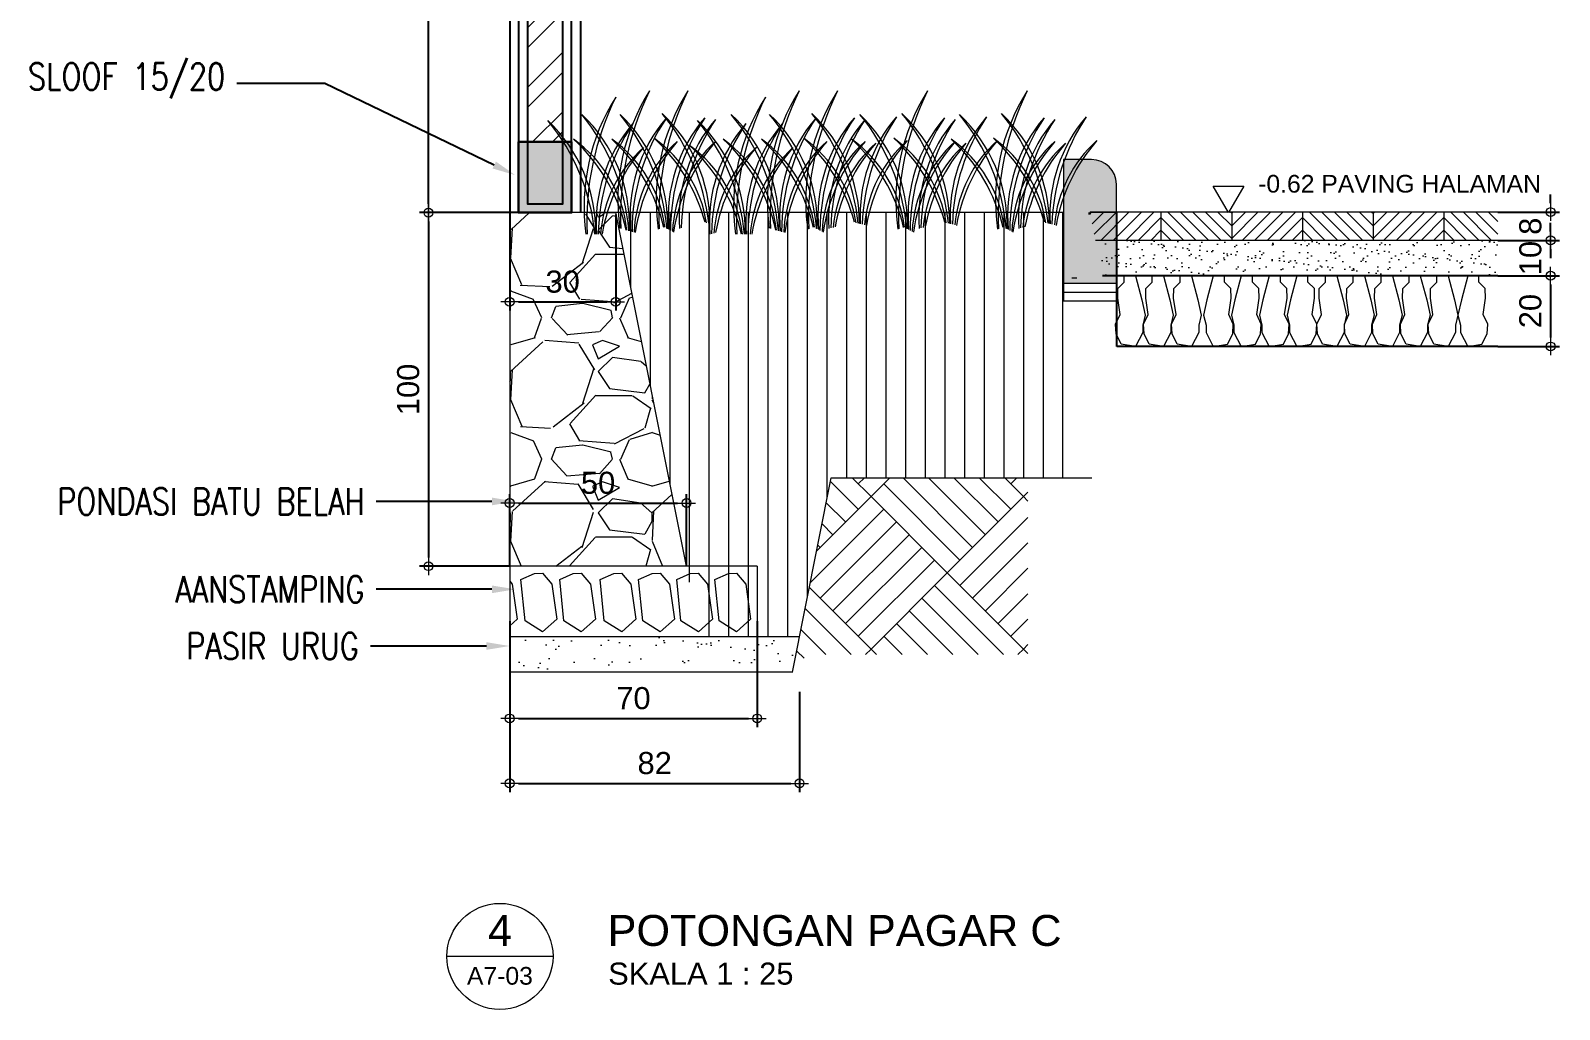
# Model space of a CAD drawing. Header units: millimetres. Extents: x -11 to 1625, y -267 to 195.
# Drawn here: x 850.16 to 867.45, y 33.08 to 44.15 of the extents above; entities that cross this region are included whole.
import ezdxf
from ezdxf import colors
from ezdxf.entities.mleader import LeaderData, LeaderLine
from ezdxf.enums import TextEntityAlignment as Align
from ezdxf.math import Vec2, Vec3

# ---------------------------------------------------------------- set-up
doc = ezdxf.new("R2010")
doc.units = ezdxf.units.MM
doc.linetypes.add('HIDDEN', pattern=[0.375, 0.25, -0.125])
for name, color, linetype, lineweight in [('ars', 11, 'Continuous', 5), ('ARSIR BETON', 47, 'Continuous', 5), ('ARSIR WARNA', 43, 'Continuous', 0), ('balok', 111, 'Continuous', 35), ('CONCRETE', 8, 'Continuous', 5), ('dinding', 5, 'Continuous', 15), ('KOLOM', 1, 'Continuous', 30), ('lan', 7, 'Continuous', 15), ('not', 7, 'Continuous', 20), ('POHON', 84, 'Continuous', 0), ('sol-kol', 8, 'Continuous', 0), ('tem', 5, 'Continuous', 20), ('TEXT KETERANGAN', 7, 'Continuous', 9), ('u', 6, 'Continuous', 20)]:
    doc.layers.add(name, color=color, linetype=linetype, lineweight=lineweight)
doc.styles.add('ATTR', font='romans.shx', dxfattribs={"width": 0.8, "height": 1.735066})
doc.styles.add('S', font='SIMPLEX', dxfattribs={"width": 1.1})
doc.styles.get("Standard").update_dxf_attribs({"font": 'ARIALUNI.TTF'})
doc.linetypes.add('BATTING', pattern='A,0.0001,-0.1,[134,ltypeshp.shx,S=0.1,R=0,X=-0.1,Y=0],-0.2,[134,ltypeshp.shx,S=0.1,R=180,X=0.1,Y=0],-0.1', length=0.4001)
doc.dimstyles.new('SK-25', dxfattribs={"dimtxt": 0.25, "dimasz": 0.1, "dimexe": 0.1, "dimexo": 0, "dimgap": 0.1, "dimtad": 1, "dimdec": 0, "dimlfac": 25, "dimzin": 12, "dimdsep": 46, "dimtxsty": 'Standard', "dimblk": 'BULAT', "dimcen": 0.1, "dimclrd": 256, "dimadec": 0, "dimazin": 3, "dimtfac": 1, "dimtdec": 0, "dimtofl": 0, "dimtmove": 0, "dimatfit": 3, "dimldrblk": 'BULAT', "dimfxl": 0, "dimtolj": 1, "dimtzin": 0, "dimarcsym": 0})

# ---------------------------------------------------------------- blocks, each defined once
blk = doc.blocks.new('BULAT')
for p, q in [((-1, 0), (1, 0)), ((0, -1), (0, 1))]:
    blk.add_line(p, q)
blk.add_circle((0, 0), 0.5)
blk = doc.blocks.new('*D3371')
at = {"layer": 'Defpoints', "color": 0}
for p in [(854.661, 50.095), (855.687, 50.095), (855.687, 42.095)]:
    blk.add_point(p, dxfattribs=at)
at = {"layer": 'u', "color": 0, "lineweight": -2}
for p, q in [((855.687, 50.095), (854.561, 50.095)), ((855.687, 42.095), (854.561, 42.095))]:
    blk.add_line(p, q, dxfattribs=at)
at = {"layer": 'u', "lineweight": -2}
blk.add_line((854.661, 42.195), (854.661, 49.995), dxfattribs=at)
at = {"layer": 'u', "lineweight": -2, "xscale": 0.1, "yscale": 0.1, "zscale": 0.1}
for p, rotation in [((854.661, 50.095), 90), ((854.661, 42.095), 270)]:
    blk.add_blockref('BULAT', p, dxfattribs=dict(at, rotation=rotation))
at = {"layer": 'u', "color": 0, "insert": (854.433, 46.095), "char_height": 0.25, "attachment_point": 5, "rotation": 90}
blk.add_mtext('\\A1;200', dxfattribs=at)
blk = doc.blocks.new('*D3375')
at = {"layer": 'Defpoints', "color": 0}
for p in [(855.58, 37.473), (858.859, 36.673), (858.859, 35.639)]:
    blk.add_point(p, dxfattribs=at)
at = {"layer": 'u', "color": 0, "lineweight": -2}
for p, q in [((855.58, 37.473), (855.58, 35.539)), ((858.859, 36.673), (858.859, 35.539))]:
    blk.add_line(p, q, dxfattribs=at)
at = {"layer": 'u', "lineweight": -2}
blk.add_line((855.68, 35.639), (858.759, 35.639), dxfattribs=at)
at = {"layer": 'u', "lineweight": -2, "xscale": 0.1, "yscale": 0.1, "zscale": 0.1, "rotation": 180}
blk.add_blockref('BULAT', (855.58, 35.639), dxfattribs=at)
at = {"layer": 'u', "lineweight": -2, "xscale": 0.1, "yscale": 0.1, "zscale": 0.1}
blk.add_blockref('BULAT', (858.859, 35.639), dxfattribs=at)
at = {"layer": 'u', "color": 0, "insert": (857.22, 35.867), "char_height": 0.25, "attachment_point": 5}
blk.add_mtext('\\A1;82', dxfattribs=at)
blk = doc.blocks.new('*D3376')
at = {"layer": 'Defpoints', "color": 0}
for p in [(855.58, 42.095), (856.779, 42.074), (856.779, 41.086)]:
    blk.add_point(p, dxfattribs=at)
at = {"layer": 'u', "color": 0, "lineweight": -2}
for p, q in [((855.58, 42.095), (855.58, 40.986)), ((856.779, 42.074), (856.779, 40.986))]:
    blk.add_line(p, q, dxfattribs=at)
at = {"layer": 'u', "lineweight": -2}
blk.add_line((855.68, 41.086), (856.679, 41.086), dxfattribs=at)
at = {"layer": 'u', "lineweight": -2, "xscale": 0.1, "yscale": 0.1, "zscale": 0.1, "rotation": 180}
blk.add_blockref('BULAT', (855.58, 41.086), dxfattribs=at)
at = {"layer": 'u', "lineweight": -2, "xscale": 0.1, "yscale": 0.1, "zscale": 0.1}
blk.add_blockref('BULAT', (856.779, 41.086), dxfattribs=at)
at = {"layer": 'u', "color": 0, "insert": (856.179, 41.313), "char_height": 0.25, "attachment_point": 5}
blk.add_mtext('\\A1;30', dxfattribs=at)
blk = doc.blocks.new('*D3377')
at = {"layer": 'Defpoints', "color": 0}
for p in [(857.58, 38.81), (855.58, 38.095), (857.58, 38.095)]:
    blk.add_point(p, dxfattribs=at)
at = {"layer": 'u', "color": 0, "lineweight": -2}
for p, q in [((855.58, 38.095), (855.58, 38.91)), ((857.58, 38.095), (857.58, 38.91))]:
    blk.add_line(p, q, dxfattribs=at)
at = {"layer": 'u', "lineweight": -2}
blk.add_line((855.68, 38.81), (857.48, 38.81), dxfattribs=at)
at = {"layer": 'u', "lineweight": -2, "xscale": 0.1, "yscale": 0.1, "zscale": 0.1, "rotation": 180}
blk.add_blockref('BULAT', (855.58, 38.81), dxfattribs=at)
at = {"layer": 'u', "lineweight": -2, "xscale": 0.1, "yscale": 0.1, "zscale": 0.1}
blk.add_blockref('BULAT', (857.58, 38.81), dxfattribs=at)
at = {"layer": 'u', "color": 0, "insert": (856.58, 39.037), "char_height": 0.25, "attachment_point": 5}
blk.add_mtext('\\A1;50', dxfattribs=at)
blk = doc.blocks.new('*D3374')
at = {"layer": 'Defpoints', "color": 0}
for p in [(855.58, 37.473), (858.38, 37.473), (858.38, 36.373)]:
    blk.add_point(p, dxfattribs=at)
at = {"layer": 'u', "color": 0, "lineweight": -2}
for p, q in [((855.58, 37.473), (855.58, 36.273)), ((858.38, 37.473), (858.38, 36.273))]:
    blk.add_line(p, q, dxfattribs=at)
at = {"layer": 'u', "lineweight": -2}
blk.add_line((855.68, 36.373), (858.28, 36.373), dxfattribs=at)
at = {"layer": 'u', "lineweight": -2, "xscale": 0.1, "yscale": 0.1, "zscale": 0.1, "rotation": 180}
blk.add_blockref('BULAT', (855.58, 36.373), dxfattribs=at)
at = {"layer": 'u', "lineweight": -2, "xscale": 0.1, "yscale": 0.1, "zscale": 0.1}
blk.add_blockref('BULAT', (858.38, 36.373), dxfattribs=at)
at = {"layer": 'u', "color": 0, "insert": (856.98, 36.601), "char_height": 0.25, "attachment_point": 5}
blk.add_mtext('\\A1;70', dxfattribs=at)
blk = doc.blocks.new('PEIL')
blk.add_lwpolyline([(-0.188, 0.325), (0.188, 0.325), (0, 0)], close=True)
at = {"style": 'S', "width": 1.1, "flags": 4}
blk.add_attdef('CAT', (0.265, 0.036), '', height=0.2, dxfattribs=at)
blk = doc.blocks.new('*D3368')
at = {"layer": 'Defpoints', "color": 0}
for p in [(866.757, 41.381), (866.757, 40.581), (867.354, 40.581)]:
    blk.add_point(p, dxfattribs=at)
at = {"layer": 'u', "color": 0, "lineweight": -2}
for p, q in [((866.757, 41.381), (867.454, 41.381)), ((866.757, 40.581), (867.454, 40.581))]:
    blk.add_line(p, q, dxfattribs=at)
at = {"layer": 'u', "lineweight": -2}
blk.add_line((867.354, 41.281), (867.354, 40.681), dxfattribs=at)
at = {"layer": 'u', "lineweight": -2, "xscale": 0.1, "yscale": 0.1, "zscale": 0.1}
for p, rotation in [((867.354, 41.381), 90), ((867.354, 40.581), 270)]:
    blk.add_blockref('BULAT', p, dxfattribs=dict(at, rotation=rotation))
at = {"layer": 'u', "color": 0, "insert": (867.126, 40.981), "char_height": 0.25, "attachment_point": 5, "rotation": 90}
blk.add_mtext('\\A1;20', dxfattribs=at)
blk = doc.blocks.new('*D3369')
at = {"layer": 'Defpoints', "color": 0}
for p in [(866.757, 41.781), (867.354, 41.781), (866.757, 41.381)]:
    blk.add_point(p, dxfattribs=at)
at = {"layer": 'u', "lineweight": -2}
for p, q in [((867.354, 41.881), (867.354, 41.981)), ((867.354, 41.281), (867.354, 41.181))]:
    blk.add_line(p, q, dxfattribs=at)
at = {"layer": 'u', "color": 0, "lineweight": -2}
for p, q in [((866.757, 41.781), (867.454, 41.781)), ((866.757, 41.381), (867.454, 41.381))]:
    blk.add_line(p, q, dxfattribs=at)
at = {"layer": 'u', "lineweight": -2, "xscale": 0.1, "yscale": 0.1, "zscale": 0.1}
for p, rotation in [((867.354, 41.781), 270), ((867.354, 41.381), 90)]:
    blk.add_blockref('BULAT', p, dxfattribs=dict(at, rotation=rotation))
at = {"layer": 'u', "color": 0, "insert": (867.126, 41.581), "char_height": 0.25, "attachment_point": 5, "rotation": 90}
blk.add_mtext('\\A1;10', dxfattribs=at)
blk = doc.blocks.new('*D3370')
at = {"layer": 'Defpoints', "color": 0}
for p in [(866.757, 42.101), (866.757, 41.781), (867.354, 41.781)]:
    blk.add_point(p, dxfattribs=at)
at = {"layer": 'u', "lineweight": -2}
for p, q in [((867.354, 42.201), (867.354, 42.301)), ((867.354, 41.681), (867.354, 41.581))]:
    blk.add_line(p, q, dxfattribs=at)
at = {"layer": 'u', "color": 0, "lineweight": -2}
for p, q in [((866.757, 42.101), (867.454, 42.101)), ((866.757, 41.781), (867.454, 41.781))]:
    blk.add_line(p, q, dxfattribs=at)
at = {"layer": 'u', "lineweight": -2, "xscale": 0.1, "yscale": 0.1, "zscale": 0.1}
for p, rotation in [((867.354, 42.101), 270), ((867.354, 41.781), 90)]:
    blk.add_blockref('BULAT', p, dxfattribs=dict(at, rotation=rotation))
at = {"layer": 'u', "color": 0, "insert": (867.126, 41.941), "char_height": 0.25, "attachment_point": 5, "rotation": 90}
blk.add_mtext('\\A1;8', dxfattribs=at)
blk = doc.blocks.new('Ndtpd')
blk.add_line((0.747, 0), (-0.747, 0))
blk.add_circle((0, 0), 0.747)
at = {"flags": 4}
for tag, height, p in [('NO', 0.5, (0, 0.148)), ('NOLBR', 0.3, (0, -0.398))]:
    blk.add_attdef(tag, text='', height=height, dxfattribs=at).set_placement(p, align=Align.CENTER)
for tag, p, height in [('NDTPD', (1.516, 0.148), 0.5), ('SKALA', (1.523, -0.398), 0.3)]:
    blk.add_attdef(tag, p, '', height=height, dxfattribs=at)
blk = doc.blocks.new('*D3367')
at = {"layer": 'Defpoints', "color": 0}
for p in [(855.687, 42.095), (854.661, 38.095), (855.58, 38.095)]:
    blk.add_point(p, dxfattribs=at)
at = {"layer": 'u', "color": 0, "lineweight": -2}
for p, q in [((855.687, 42.095), (854.561, 42.095)), ((855.58, 38.095), (854.561, 38.095))]:
    blk.add_line(p, q, dxfattribs=at)
at = {"layer": 'u', "lineweight": -2}
blk.add_line((854.661, 41.995), (854.661, 38.195), dxfattribs=at)
at = {"layer": 'u', "lineweight": -2, "xscale": 0.1, "yscale": 0.1, "zscale": 0.1}
for p, rotation in [((854.661, 42.095), 90), ((854.661, 38.095), 270)]:
    blk.add_blockref('BULAT', p, dxfattribs=dict(at, rotation=rotation))
at = {"layer": 'u', "color": 0, "insert": (854.433, 40.095), "char_height": 0.25, "attachment_point": 5, "rotation": 90}
blk.add_mtext('\\A1;100', dxfattribs=at)

msp = doc.modelspace()

# ---------------------------------------------------------------- hatches: boundary and pattern name
at = {"layer": 'ars'}
h = msp.add_hatch(dxfattribs=at)
h.set_pattern_fill('_USER', color=256, scale=0.1, angle=45, style=0, pattern_type=0)
h.set_pattern_definition([(45, (794.48311, 0.8689), (-0.07071068, 0.07071068), [])])
h.paths.add_polyline_path([(862.2066273, 41.7807252), (862.1467747, 42.0799883), (862.1467747, 42.1007252), (862.9467747, 42.1007252), (862.9467747, 41.7807252)])
h = msp.add_hatch(dxfattribs=at)
h.set_pattern_fill('_USER', color=256, scale=0.1, angle=45, style=0, pattern_type=0)
h.set_pattern_definition([(135, (931.41044, 0.8689), (0.07071068, 0.07071068), [])])
h.paths.add_polyline_path([(862.9467747, 42.1007252), (863.7467747, 42.1007252), (863.7467747, 41.7807252), (862.9467747, 41.7807252)])
h = msp.add_hatch(dxfattribs=at)
h.set_pattern_fill('_USER', color=256, scale=0.1, angle=45, style=0, pattern_type=0)
h.set_pattern_definition([(45, (796.08311, 0.8689), (-0.07071068, 0.07071068), [])])
h.paths.add_polyline_path([(864.5467748, 42.1007252), (863.7467747, 42.1007252), (863.7467747, 41.7807252), (864.5467748, 41.7807252)])
h = msp.add_hatch(dxfattribs=at)
h.set_pattern_fill('_USER', color=256, scale=0.1, angle=45, style=0, pattern_type=0)
h.set_pattern_definition([(135, (933.01044, 0.8689), (0.07071068, 0.07071068), [])])
h.paths.add_polyline_path([(864.5467748, 41.7807252), (864.5467748, 42.1007252), (865.3467748, 42.1007252), (865.3467748, 41.7807252)])
h = msp.add_hatch(dxfattribs=at)
h.set_pattern_fill('_USER', color=256, scale=0.1, angle=45, style=0, pattern_type=0)
h.set_pattern_definition([(45, (797.68311, 0.8689), (-0.07071068, 0.07071068), [])])
h.paths.add_polyline_path([(866.1467748, 41.7807252), (866.1467748, 42.1007252), (865.3467748, 42.1007252), (865.3467748, 41.7807252)])
h = msp.add_hatch(dxfattribs=at)
h.set_pattern_fill('_USER', color=256, scale=0.1, angle=45, style=0, pattern_type=0)
h.set_pattern_definition([(135, (934.61044, 0.8689), (0.07071068, 0.07071068), [])])
h.paths.add_polyline_path([(866.7569387, 42.1007252), (866.7569387, 41.7807252), (866.1467748, 41.7807252), (866.1467748, 42.1007252)])
h = msp.add_hatch(dxfattribs=at)
h.set_pattern_fill('AR-SAND', color=256, scale=0.004, style=0)
h.set_pattern_definition([(142.5, (4115.44096, -446.4472), (0.006400125, 0.195765295), [0, -0.154432, 0, -0.17272, 0, -0.1651]), (172.5, (4115.44096, -446.4472), (-0.179809313, 0.28673004), [0, -0.083312, 0, -0.139192, 0, -0.05334]), (212.5, (4115.56593, -446.4472), (-0.316396948, 0.000574874), [0, -0.0508, 0, -0.18288, 0, -0.23876]), (222.5, (4115.56593, -446.4472), (-0.30542258, 0.08917173), [0, -0.0254, 0, -0.119888, 0, -0.13716])])
h.paths.add_polyline_path([(862.2866273, 41.3807252), (862.2066273, 41.7807252), (866.7569387, 41.7807252), (866.7569387, 41.3807252)])
at = {"layer": 'ARSIR BETON'}
h = msp.add_hatch(dxfattribs=at)
h.set_pattern_fill('GRAVEL', color=256, scale=1.6, style=0)
h.set_pattern_definition([(228.0128, (856.73183, 37.69528), (-12.7999972, -14.400002), [0.21526, -21.31054]), (184.9697, (856.58783, 37.53528), (19.2000017, 1.5999861), [0.36939, -36.56948]), (132.5104, (856.21983, 37.50328), (15.9999851, -17.6000139), [0.26046, -25.78565]), (267.2737, (855.59583, 37.10328), (1.5999936, 32.0000005), [0.33638, -33.30169]), (292.8337, (855.57983, 36.76728), (-8.0000158, 19.1999943), [0.32985, -32.655]), (357.2737, (855.70783, 36.46328), (-32.0000005, 1.5999936), [0.33638, -33.30169]), (37.6942, (856.04383, 36.44728), (-20.80001175, -15.99998465), [0.444846, -44.03976]), (72.2553, (856.39583, 36.71928), (11.2000172, 35.199994), [0.41998, -41.578114]), (121.4296, (856.52383, 37.11928), (-12.8000132, 20.7999921), [0.33752, -33.41452]), (175.2364, (856.34783, 37.40728), (17.6000015, -1.5999865), [0.38533, -18.88122]), (222.3974, (855.96383, 37.439283), (-19.20001176, -17.59998733), [0.498317, -49.3334]), (138.814, (857.17983, 37.08728), (-11.2000047, 9.5999957), [0.17008, -16.83815]), (171.4692, (857.05183, 37.19928), (20.7999973, -3.2000127), [0.32358, -32.03442]), (225, (856.7318, 37.2473), (0, -1.6), [0.22627, -2.03647]), (203.1986, (856.61983, 37.43928), (8, 3.200002), [0.12185, -12.06338]), (291.8014, (856.50783, 37.39128), (-1.6, 4.8), [0.17232, -8.44394]), (30.964, (856.57183, 37.23128), (4.799997, 3.200004), [0.27989, -9.04964]), (161.565, (856.81183, 37.3753), (3.2, -1.6), [0.20239, -4.85726]), (16.3895, (855.57983, 37.39128), (16.0000035, 4.7999883), [0.28352, -28.06855]), (70.3462, (855.85183, 37.47128), (-6.3999924, -17.6000034), [0.23786, -23.54785]), (293.1986, (856.81183, 37.69528), (-3.200002, 8), [0.2437, -11.94153]), (343.6105, (856.90783, 37.47128), (-16.0000035, 4.7999883), [0.28352, -28.06855]), (339.444, (855.57983, 36.39928), (-8.000003, 3.1999936), [0.27341, -13.397]), (294.775, (855.83583, 36.30328), (-7.9999875, 17.6000055), [0.229085, -22.67943]), (66.8014, (856.82783, 36.09528), (3.200002, 7.9999996), [0.2437, -11.94153]), (17.354, (856.92383, 36.31928), (-20.8000032, -6.3999912), [0.26821, -26.55268]), (69.444, (856.04383, 36.09528), (-3.1999936, -8.000003), [0.1367, -13.5337]), (101.31, (856.73183, 36.09528), (-1.599996, 6.400001), [0.08158, -8.07685]), (165.964, (856.71583, 36.1753), (4.8, -1.599997), [0.32985, -6.26712]), (186.009, (856.39583, 36.25528), (15.9999996, 1.5999989), [0.30568, -30.26228]), (303.69, (856.57183, 37.0873), (-1.600002, 3.2), [0.23076, -5.53813]), (353.1572, (856.69983, 36.89528), (27.199999, -3.2000128), [0.40287, -39.8841]), (60.9454, (857.09983, 36.84728), (-6.4, -11.2000006), [0.16473, -16.30828]), (90, (857.1798, 36.9913), (-1.6, 1.6), [0.096, -1.504]), (120.2564, (856.36383, 36.30328), (6.3999918, -11.200004), [0.22228, -22.00563]), (48.0128, (856.25183, 36.49528), (12.7999972, 14.4000021), [0.430515, -21.09528]), (0, (856.5398, 36.8153), (1.6, 1.6), [0.416, -1.184]), (325.3048, (856.95583, 36.81528), (-15.9999908, 11.2000138), [0.25298, -25.04524]), (254.0546, (857.16383, 36.67128), (-1.6, -6.4), [0.23296, -11.41521]), (207.646, (857.09983, 36.44728), (-30.3999933, -16.00001234), [0.379304, -37.55116]), (175.4261, (856.76383, 36.27128), (-20.8000009, 1.5999917), [0.40128, -39.72652])])
h.paths.add_polyline_path([(855.5798294, 38.0952828), (857.5780457, 38.0952828), (856.7787146, 42.0741947), (855.5798294, 42.0952828)])
h = msp.add_hatch(dxfattribs=at)
h.set_pattern_fill('AR-SAND', color=256, scale=0.2, style=0)
h.set_pattern_definition([(142.5, (881.82562, 23.17927), (0.0125987, 0.3853648), [0, -0.304, 0, -0.34, 0, -0.325]), (172.5, (881.8256, 23.17927), (-0.353955, 0.564429), [0, -0.164, 0, -0.274, 0, -0.105]), (212.5, (882.07162, 23.17927), (-0.6228284, 0.0011318), [0, -0.1, 0, -0.36, 0, -0.47]), (222.5, (882.0716, 23.17927), (-0.601225, 0.175535), [0, -0.05, 0, -0.236, 0, -0.27])])
h.paths.add_polyline_path([(855.5798294, 37.2952828), (855.5798294, 36.8952828), (858.7798294, 36.8952828), (858.8593651, 37.2952828)])
at = {"layer": 'ARSIR WARNA'}
h = msp.add_hatch(dxfattribs=at)
h.set_pattern_fill('ANSI32', color=256, scale=0.05, style=0)
h.set_pattern_definition([(45, (-1506.0974, -1462.9979), (-0.336759605, 0.336759605), []), (45, (-1505.87287, -1462.9979), (-0.336759605, 0.336759605), [])])
h.paths.add_polyline_path([(856.1793759, 42.8952828), (856.1793759, 49.4952828), (855.780283, 49.4952828), (855.780283, 42.8952828)])
h = msp.add_hatch(dxfattribs=at)
h.set_pattern_fill('LINE', color=15, scale=0.07, angle=90, style=0)
h.set_pattern_definition([(90, (869.39489, 105.77152), (-0.22225, 1e-17), [])])
h.paths.add_polyline_path([(856.7798294, 42.0952828), (857.0838294, 40.5752828), (861.8424006, 40.5752828), (861.8424006, 42.0952828)])
h.paths.add_polyline_path([(857.7398294, 37.2952828), (858.8593651, 37.2952828), (859.2172755, 39.0952828), (861.8424006, 39.0952828), (861.8424006, 40.5752828), (857.0838294, 40.5752828)])
h = msp.add_hatch(dxfattribs=at)
h.set_pattern_fill('AR-PARQ1', color=15, scale=0.004, angle=45, style=0)
h.set_pattern_definition([(135, (857.0798, 36.2953), (-1.7242, 1e-16), [1.2192, -1.2192]), (135, (857.2235, 36.439), (-1.7242, 1e-16), [1.2192, -1.2192]), (135, (857.3672, 36.5827), (-1.7242, 1e-16), [1.2192, -1.2192]), (135, (857.5109, 36.7263), (-1.7242, 1e-16), [1.2192, -1.2192]), (135, (857.6546, 36.87), (-1.7242, 1e-16), [1.2192, -1.2192]), (135, (857.7982, 37.0137), (-1.7242, 1e-16), [1.2192, -1.2192]), (135, (857.9419, 37.1574), (-1.7242, 1e-16), [1.2192, -1.2192]), (45, (856.2177, 37.1574), (1.7242, -1e-16), [1.2192, -1.2192]), (45, (856.074, 37.3011), (1.7242, -1e-16), [1.2192, -1.2192]), (45, (855.9304, 37.4448), (1.7242, -1e-16), [1.2192, -1.2192]), (45, (855.7867, 37.5884), (1.7242, -1e-16), [1.2192, -1.2192]), (45, (855.643, 37.7321), (1.7242, -1e-16), [1.2192, -1.2192]), (45, (855.4993, 37.8758), (1.7242, -1e-16), [1.2192, -1.2192]), (45, (855.3556, 38.0195), (1.7242, -1e-16), [1.2192, -1.2192])])
h.paths.add_polyline_path([(859.2172755, 39.0952828), (858.7798294, 36.8952828), (858.8786686, 36.8952828), (858.9184364, 37.0952828), (861.4424006, 37.0952828), (861.4424006, 39.0952828)])
at = {"layer": 'CONCRETE'}
msp.add_hatch(color=256, dxfattribs=at).paths.add_polyline_path([(856.2798294, 42.8952828), (855.6798294, 42.8952828), (855.6798294, 42.0952828), (856.2798294, 42.0952828)])
at = {"layer": 'sol-kol'}
msp.add_hatch(color=256, dxfattribs=at).paths.add_polyline_path([(861.8424006, 41.2952828), (862.4424006, 41.2952828), (862.4424006, 42.4152828, 0.4142135624), (862.1624006, 42.6952828), (861.8424006, 42.6952828)])

# ---------------------------------------------------------------- linework, layer by layer
at = {"color": 4, "linetype": 'Continuous', "lineweight": 25}
msp.add_lwpolyline([(855.780283, 49.4952828), (855.780283, 42.1957363), (856.1793759, 42.1957363), (856.1793759, 49.4952828)], dxfattribs=at)
msp.add_lwpolyline([(855.6798294, 42.0952828), (856.2798294, 42.0952828), (856.2798294, 42.8952828), (855.6798294, 42.8952828)], close=True)
for points in [[(862.4424006, 42.0952828), (862.4424006, 40.5807253)], [(866.7569387, 41.3807252), (862.2866273, 41.3807252)], [(866.7569387, 40.5807253), (862.4466273, 40.5807253)]]:
    msp.add_lwpolyline(points)
at = {"layer": 'ars', "linetype": 'BATTING', "ltscale": 0.25}
msp.add_line((861.8424006, 41.1952828), (862.4424006, 41.1952828), dxfattribs=at)
at = {"layer": 'ARSIR BETON'}
msp.add_lwpolyline([(855.5798294, 37.9257121), (855.6092835, 37.8913021), (855.6647766, 37.4963293), (855.5798294, 37.4209795)], dxfattribs=at)
for points in [[(855.9499612, 38.0152413), (856.05605, 37.8913021), (856.1115431, 37.4963293), (855.9515931, 37.3544505), (855.7541042, 37.4783906), (855.7067723, 37.9434874), (855.8601931, 38.0119797)], [(856.3887551, 38.0152413), (856.4948439, 37.8913021), (856.550337, 37.4963293), (856.390387, 37.3544505), (856.1928981, 37.4783906), (856.1455662, 37.9434874), (856.298987, 38.0119797)], [(856.845986, 38.0152413), (856.9520748, 37.8913021), (857.0075679, 37.4963293), (856.8476179, 37.3544505), (856.650129, 37.4783906), (856.6027971, 37.9434874), (856.7562179, 38.0119797)], [(857.2810918, 38.0152413), (857.3871806, 37.8913021), (857.4426737, 37.4963293), (857.2827237, 37.3544505), (857.0852348, 37.4783906), (857.0379029, 37.9434874), (857.1913237, 38.0119797)], [(857.7125112, 38.0152413), (857.8186, 37.8913021), (857.8740931, 37.4963293), (857.7141431, 37.3544505), (857.5166542, 37.4783906), (857.4693223, 37.9434874), (857.6227431, 38.0119797)], [(858.1439306, 38.0152413), (858.2500194, 37.8913021), (858.3055125, 37.4963293), (858.1455625, 37.3544505), (857.9480736, 37.4783906), (857.9007417, 37.9434874), (858.0541625, 38.0119797)]]:
    msp.add_lwpolyline(points, close=True, dxfattribs=at)
at = {"layer": 'ARSIR WARNA'}
for points in [[(861.9940264, 41.3545459), (861.9389412, 41.3545458)], [(862.65794, 41.3807252), (862.7302291, 41.1072009), (862.768909, 40.9330976), (862.7405865, 40.8216043), (862.7405865, 40.7407253), (862.65794, 40.5807252), (862.4972497, 40.6081176), (862.4389407, 40.72294), (862.4322761, 40.8344333), (862.4839233, 40.9409352), (862.4571908, 41.1267483), (862.4588548, 41.2349136), (862.5321599, 41.3064701), (862.5321599, 41.3807252), (862.65794, 41.3807251)], [(862.9744365, 41.3807252), (863.0467257, 41.1072009), (863.0854056, 40.9330976), (863.0570831, 40.8216043), (863.0570831, 40.7407253), (862.9744366, 40.5807252), (862.8137463, 40.6081176), (862.7554373, 40.72294), (862.7487727, 40.8344333), (862.8004199, 40.9409352), (862.7736873, 41.1267483), (862.7753514, 41.2349136), (862.8486564, 41.3064701), (862.8486564, 41.3807252), (862.9744366, 41.3807251)], [(863.2909331, 41.3807252), (863.3632223, 41.1072009), (863.4019021, 40.9330976), (863.3735796, 40.8216043), (863.3735796, 40.7407253), (863.2909331, 40.5807252), (863.1302428, 40.6081176), (863.0719339, 40.72294), (863.0652692, 40.8344333), (863.1169165, 40.9409352), (863.0901839, 41.1267483), (863.0918479, 41.2349136), (863.165153, 41.3064701), (863.165153, 41.3807252), (863.2909331, 41.3807251)], [(863.5388372, 41.3807252), (863.466548, 41.1072009), (863.4278682, 40.9330976), (863.4561907, 40.8216043), (863.4561907, 40.7407253), (863.5388372, 40.5807252), (863.6995275, 40.6081176), (863.7578365, 40.72294), (863.7645011, 40.8344333), (863.7128539, 40.9409352), (863.7395864, 41.1267483), (863.7379224, 41.2349136), (863.6646173, 41.3064701), (863.6646173, 41.3807252), (863.5388372, 41.3807251)], [(863.8553338, 41.3807252), (863.7830446, 41.1072009), (863.7443648, 40.9330976), (863.7726872, 40.8216043), (863.7726872, 40.7407253), (863.8553338, 40.5807252), (864.0160241, 40.6081176), (864.074333, 40.72294), (864.0809976, 40.8344333), (864.0293504, 40.9409352), (864.056083, 41.1267483), (864.054419, 41.2349136), (863.9811139, 41.3064701), (863.9811139, 41.3807252), (863.8553338, 41.3807251)], [(864.1718304, 41.3807252), (864.0995412, 41.1072009), (864.0608613, 40.9330976), (864.0891838, 40.8216043), (864.0891838, 40.7407253), (864.1718303, 40.5807252), (864.3325206, 40.6081176), (864.3908296, 40.72294), (864.3974942, 40.8344333), (864.345847, 40.9409352), (864.3725795, 41.1267483), (864.3709155, 41.2349136), (864.2976105, 41.3064701), (864.2976105, 41.3807252), (864.1718303, 41.3807251)], [(864.4839105, 41.3807252), (864.4116213, 41.1072009), (864.3729414, 40.9330976), (864.4012639, 40.8216043), (864.4012639, 40.7407253), (864.4839104, 40.5807252), (864.6446007, 40.6081176), (864.7029097, 40.72294), (864.7095743, 40.8344333), (864.6579271, 40.9409352), (864.6846596, 41.1267483), (864.6829956, 41.2349136), (864.6096905, 41.3064701), (864.6096905, 41.3807252), (864.4839104, 41.3807251)], [(864.9352381, 41.3807252), (865.0075273, 41.1072009), (865.0462072, 40.9330976), (865.0178847, 40.8216043), (865.0178847, 40.7407253), (864.9352382, 40.5807252), (864.7745479, 40.6081176), (864.7162389, 40.72294), (864.7095743, 40.8344333), (864.7612215, 40.9409352), (864.734489, 41.1267483), (864.736153, 41.2349136), (864.809458, 41.3064701), (864.809458, 41.3807252), (864.9352382, 41.3807251)], [(865.2473182, 41.3807252), (865.3196074, 41.1072009), (865.3582873, 40.9330976), (865.3299648, 40.8216043), (865.3299648, 40.7407253), (865.2473183, 40.5807252), (865.086628, 40.6081176), (865.028319, 40.72294), (865.0216544, 40.8344333), (865.0733016, 40.9409352), (865.046569, 41.1267483), (865.0482331, 41.2349136), (865.1215381, 41.3064701), (865.1215381, 41.3807252), (865.2473183, 41.3807251)], [(865.5638148, 41.3807252), (865.636104, 41.1072009), (865.6747838, 40.9330976), (865.6464613, 40.8216043), (865.6464613, 40.7407253), (865.5638148, 40.5807252), (865.4031245, 40.6081176), (865.3448156, 40.72294), (865.3381509, 40.8344333), (865.3897982, 40.9409352), (865.3630656, 41.1267483), (865.3647296, 41.2349136), (865.4380347, 41.3064701), (865.4380347, 41.3807252), (865.5638148, 41.3807251)], [(865.8803114, 41.3807252), (865.9526006, 41.1072009), (865.9912804, 40.9330976), (865.9629579, 40.8216043), (865.9629579, 40.7407253), (865.8803114, 40.5807252), (865.7196211, 40.6081176), (865.6613121, 40.72294), (865.6546475, 40.8344333), (865.7062947, 40.9409352), (865.6795622, 41.1267483), (865.6812262, 41.2349136), (865.7545313, 41.3064701), (865.7545313, 41.3807252), (865.8803114, 41.3807251)], [(866.1946082, 41.3807252), (866.2668974, 41.1072009), (866.3055773, 40.9330976), (866.2772548, 40.8216043), (866.2772548, 40.7407253), (866.1946083, 40.5807252), (866.033918, 40.6081176), (865.975609, 40.72294), (865.9689444, 40.8344333), (866.0205916, 40.9409352), (865.9938591, 41.1267483), (865.9955231, 41.2349136), (866.0688281, 41.3064701), (866.0688281, 41.3807252), (866.1946083, 41.3807251)], [(866.4165463, 41.3807252), (866.3442571, 41.1072009), (866.3055773, 40.9330976), (866.3338997, 40.8216043), (866.3338997, 40.7407253), (866.4165463, 40.5807252), (866.5772366, 40.6081176), (866.6355455, 40.72294), (866.6422101, 40.8344333), (866.5905629, 40.9409352), (866.6172955, 41.1267483), (866.6156315, 41.2349136), (866.5423264, 41.3064701), (866.5423264, 41.3807252), (866.4165463, 41.3807251)]]:
    msp.add_lwpolyline(points, dxfattribs=at)
at = {"layer": 'balok', "lineweight": 25}
msp.add_lwpolyline([(855.6798294, 42.0952828), (856.2798294, 42.0952828), (856.2798294, 42.8952828), (855.6798294, 42.8952828)], close=True, dxfattribs=at)
at = {"layer": 'dinding'}
for p, q in [((856.5998294, 42.9807252), (856.5998294, 42.9007252)), ((856.7798294, 42.0952828), (855.5798294, 42.0952828)), ((855.5798294, 42.0952828), (855.5798294, 36.909699)), ((855.5798294, 42.0552828), (855.5798294, 38.4952828)), ((856.4798294, 42.0952828), (856.7798294, 42.0952828)), ((857.5798294, 38.0952828), (856.7798294, 42.0952828)), ((862.4424006, 42.0952828), (862.1421738, 42.0952828)), ((858.7798294, 36.8952828), (859.2172755, 39.0952828)), ((858.3798294, 38.0952828), (855.1798294, 38.0952828)), ((858.3798294, 38.0952828), (858.3798294, 37.2952828)), ((858.8593651, 37.2952828), (855.5798294, 37.2952828)), ((858.7798294, 36.8952828), (855.5798294, 36.8952828))]:
    msp.add_line(p, q, dxfattribs=at)
at = {"layer": 'dinding', "linetype": 'Continuous', "lineweight": 25}
msp.add_lwpolyline([(855.6798294, 49.4952828), (855.6798294, 42.0952828), (856.2798294, 42.0952828), (856.2798294, 49.4952828)], dxfattribs=at)
at = {"layer": 'dinding'}
for points in [[(866.7569387, 42.1007252), (862.1467747, 42.1007252), (862.1467747, 42.0799883)], [(866.7569387, 41.7807252), (862.2066273, 41.7807252)], [(859.2172755, 39.0952828), (862.1631398, 39.0952828)]]:
    msp.add_lwpolyline(points, dxfattribs=at)
at = {"layer": 'KOLOM', "linetype": 'Continuous', "lineweight": 25}
for p, q in [((855.5798294, 49.4952828), (855.5798294, 42.0952828)), ((856.3798294, 49.4952828), (856.3798294, 42.0952828))]:
    msp.add_line(p, q, dxfattribs=at)
at = {"layer": 'KOLOM', "linetype": 'HIDDEN'}
msp.add_line((862.1380264, 42.0952828), (862.1380264, 42.0745459), dxfattribs=at)
at = {"layer": 'KOLOM'}
for points in [[(856.2798294, 42.0946781), (855.6793759, 42.0946781), (855.6793759, 42.8952828), (856.2798294, 42.8952828)], [(855.6798294, 42.0952828), (856.2798294, 42.0952828), (856.2798294, 42.8952828), (855.6798294, 42.8952828)]]:
    msp.add_lwpolyline(points, close=True, dxfattribs=at)
at = {"layer": 'lan'}
for p, q in [((862.4424006, 42.0952828), (862.4424006, 41.7752828)), ((862.9467747, 42.1007252), (862.9467747, 41.7807252)), ((863.7467747, 42.1007252), (863.7467747, 41.7807252)), ((864.5467748, 42.1007252), (864.5467748, 41.7807252)), ((865.3467748, 42.1007252), (865.3467748, 41.7807252)), ((866.1467748, 42.1007252), (866.1467748, 41.7807252)), ((861.8424006, 41.2952828), (861.8424006, 41.0952828)), ((862.4424006, 41.0952828), (862.4424006, 41.2952828)), ((861.8424006, 41.0952828), (862.4424006, 41.0952828))]:
    msp.add_line(p, q, dxfattribs=at)
at = {"layer": 'POHON'}
for points in [[(861.8424006, 42.6898404), (861.8424006, 42.0898404)], [(856.3798294, 42.1007252), (861.8424006, 42.1007252)]]:
    msp.add_lwpolyline(points, dxfattribs=at)
for centre, radius, start, end in [((859.1177078, 42.2323717), 2.3146138, 147.62882204, 187.81622594), ((860.0021676, 42.0670445), 3.16779, 153.67942712, 182.76952967), ((859.5510723, 42.2323717), 2.3146138, 147.62882204, 188.02111405), ((860.4355322, 42.0670445), 3.16779, 153.67942712, 182.79240963), ((860.8098456, 42.2323717), 2.3146138, 147.62882204, 187.81622594), ((861.6943055, 42.0670445), 3.16779, 153.67942712, 182.76952967), ((861.2432101, 42.2323717), 2.3146138, 147.62882204, 188.02111405), ((862.12767, 42.0670445), 3.16779, 153.67942712, 182.79240963), ((862.2625906, 42.2323717), 2.3146138, 147.62882204, 188.02111405), ((863.1470505, 42.0670445), 3.16779, 153.67942712, 182.79240963), ((863.3892737, 42.2323717), 2.3146138, 147.62882204, 188.02111405), ((864.2737335, 42.0670445), 3.16779, 153.67942712, 182.79240963), ((858.735256, 42.1627693), 2.3146138, 147.62882204, 187.73893298), ((859.6197159, 41.9974421), 3.16779, 153.67942712, 182.64811064), ((860.4273939, 42.1627693), 2.3146138, 147.62882204, 187.73893298), ((861.3118537, 41.9974421), 3.16779, 153.67942712, 182.64811064), ((854.2167031, 41.6435322), 2.3347617, 5.10013049, 39.72585307), ((854.8358436, 41.885913), 1.7164711, 358.83734641, 46.72917948), ((854.5991548, 41.7131346), 2.3347617, 4.34698058, 39.72585307), ((855.2182953, 41.9555153), 1.7164711, 357.75995828, 46.72917948), ((858.2747975, 41.9828925), 1.7164711, 139.44526172, 184.40408467), ((858.9164158, 41.80851), 2.3347617, 146.44858813, 178.95514977), ((855.0325194, 41.7131346), 2.3347617, 4.99130984, 39.72585307), ((855.6516598, 41.9555153), 1.7164711, 358.513935, 46.72917948), ((858.6572492, 42.0524949), 1.7164711, 139.44526172, 185.62510771), ((859.2988675, 41.8781123), 2.3347617, 146.44858813, 179.96704504), ((855.5096147, 41.7237921), 2.3347617, 6.16419493, 39.72585307), ((856.1287551, 41.9661729), 1.7164711, 0.14948413, 46.72917948), ((859.0906137, 42.0524949), 1.7164711, 139.44526172, 184.98126599), ((859.7322321, 41.8781123), 2.3347617, 146.44858813, 179.61751406), ((859.2114899, 42.0329061), 1.7164711, 139.44526172, 183.91515488), ((859.8531082, 41.8585236), 2.3347617, 146.44858813, 178.46395089), ((855.908841, 41.6435322), 2.3347617, 5.10013049, 39.72585307), ((856.5279814, 41.885913), 1.7164711, 358.83734641, 46.72917948), ((859.5552356, 41.9872224), 1.7164711, 139.44526172, 184.54558522), ((860.1968539, 41.8128398), 2.3347617, 146.44858813, 178.93833134), ((856.2912927, 41.7131346), 2.3347617, 4.34698058, 39.72585307), ((856.9104331, 41.9555153), 1.7164711, 357.75995828, 46.72917948), ((859.9669353, 41.9828925), 1.7164711, 139.44526172, 184.40408467), ((860.6085536, 41.80851), 2.3347617, 146.44858813, 178.95514977), ((856.7246572, 41.7131346), 2.3347617, 4.99130984, 39.72585307), ((857.3437977, 41.9555153), 1.7164711, 358.513935, 46.72917948), ((860.349387, 42.0524949), 1.7164711, 139.44526172, 185.62510771), ((860.9910054, 41.8781123), 2.3347617, 146.44858813, 179.96704504), ((857.2017525, 41.7237921), 2.3347617, 6.16419493, 39.72585307), ((857.820893, 41.9661729), 1.7164711, 0.14948413, 46.72917948), ((860.7827516, 42.0524949), 1.7164711, 139.44526172, 184.98126599), ((861.4243699, 41.8781123), 2.3347617, 146.44858813, 179.61751406), ((860.9036278, 42.0329061), 1.7164711, 139.44526172, 183.91515488), ((861.5452461, 41.8585236), 2.3347617, 146.44858813, 178.46395089), ((857.7440377, 41.7131346), 2.3347617, 4.99130984, 39.72585307), ((858.3631781, 41.9555153), 1.7164711, 358.513935, 46.72917948), ((861.2598469, 42.0631524), 1.7164711, 139.44526172, 183.16656484), ((861.9014652, 41.8887699), 2.3347617, 146.44858813, 178.19092108), ((858.221133, 41.7237921), 2.3347617, 6.16419493, 39.72585307), ((858.8402734, 41.9661729), 1.7164711, 0.14948413, 46.72917948), ((861.802132, 42.0524949), 1.7164711, 139.44526172, 184.98126599), ((862.4437504, 41.8781123), 2.3347617, 146.44858813, 179.61751406), ((861.9230082, 42.0329061), 1.7164711, 139.44526172, 183.91515488), ((862.5646265, 41.8585236), 2.3347617, 146.44858813, 178.46395089), ((862.2792273, 42.0631524), 1.7164711, 139.44526172, 183.16656484), ((862.9208456, 41.8887699), 2.3347617, 146.44858813, 178.19092108), ((858.8707208, 41.7131346), 2.3347617, 4.99130984, 39.72585307), ((859.4898612, 41.9555153), 1.7164711, 358.513935, 46.72917948), ((859.347816, 41.7237921), 2.3347617, 6.16419493, 39.72585307), ((859.9669565, 41.9661729), 1.7164711, 0.14948413, 46.72917948), ((862.9288151, 42.0524949), 1.7164711, 139.44526172, 184.98126599), ((863.5704334, 41.8781123), 2.3347617, 146.44858813, 179.61751406), ((863.0496913, 42.0329061), 1.7164711, 139.44526172, 183.91515488), ((863.6913096, 41.8585236), 2.3347617, 146.44858813, 178.46395089), ((863.4059104, 42.0631524), 1.7164711, 139.44526172, 183.16656484), ((864.0475287, 41.8887699), 2.3347617, 146.44858813, 178.19092108), ((854.9619703, 41.4620789), 1.9845475, 12.68615809, 47.48502318), ((855.4556061, 41.7372676), 1.4590005, 6.23757249, 54.48834959), ((855.3953348, 41.4620789), 1.9845475, 13.54750786, 47.48502318), ((855.8889707, 41.7372676), 1.4590005, 7.57753418, 54.48834959), ((858.4447888, 41.809989), 1.4590005, 131.68609161, 177.48443701), ((858.9651593, 41.5894901), 1.9845475, 138.68941802, 171.86154062), ((855.8724301, 41.4727364), 1.9845475, 14.97568913, 47.48502318), ((856.366066, 41.7479251), 1.4590005, 9.1953604, 54.48834959), ((858.8781534, 41.809989), 1.4590005, 131.68609161, 177.24041089), ((859.3985238, 41.5894901), 1.9845475, 138.68941802, 171.80160493), ((856.6541081, 41.4620789), 1.9845475, 12.68615809, 47.48502318), ((857.147744, 41.7372676), 1.4590005, 6.23757249, 54.48834959), ((857.0874727, 41.4620789), 1.9845475, 13.54750786, 47.48502318), ((857.5811085, 41.7372676), 1.4590005, 7.57753418, 54.48834959), ((860.1369267, 41.809989), 1.4590005, 131.68609161, 177.48443701), ((860.6572971, 41.5894901), 1.9845475, 138.68941802, 171.86154062), ((857.5645679, 41.4727364), 1.9845475, 14.97568913, 47.48502318), ((858.0582038, 41.7479251), 1.4590005, 9.1953604, 54.48834959), ((860.5702912, 41.809989), 1.4590005, 131.68609161, 177.24041089), ((861.0906617, 41.5894901), 1.9845475, 138.68941802, 171.80160493), ((858.1068531, 41.4620789), 1.9845475, 13.54750786, 47.48502318), ((858.600489, 41.7372676), 1.4590005, 7.57753418, 54.48834959), ((861.0473865, 41.8206465), 1.4590005, 131.68609161, 174.70417025), ((861.5677569, 41.6001476), 1.9845475, 138.68941802, 169.84532234), ((858.5839484, 41.4727364), 1.9845475, 14.97568913, 47.48502318), ((859.0775843, 41.7479251), 1.4590005, 9.1953604, 54.48834959), ((861.5896717, 41.809989), 1.4590005, 131.68609161, 177.24041089), ((862.1100421, 41.5894901), 1.9845475, 138.68941802, 171.80160493), ((859.2335362, 41.4620789), 1.9845475, 13.54750786, 47.48502318), ((859.727172, 41.7372676), 1.4590005, 7.57753418, 54.48834959), ((862.0667669, 41.8206465), 1.4590005, 131.68609161, 174.70417025), ((862.5871374, 41.6001476), 1.9845475, 138.68941802, 169.84532234), ((859.7106315, 41.4727364), 1.9845475, 14.97568913, 47.48502318), ((860.2042673, 41.7479251), 1.4590005, 9.1953604, 54.48834959), ((862.7163547, 41.809989), 1.4590005, 131.68609161, 177.24041089), ((863.2367252, 41.5894901), 1.9845475, 138.68941802, 171.80160493), ((863.19345, 41.8206465), 1.4590005, 131.68609161, 174.70417025), ((863.7138205, 41.6001476), 1.9845475, 138.68941802, 169.84532234), ((858.0623371, 41.7403866), 1.4590005, 131.68609161, 175.64864997), ((858.5827076, 41.5198877), 1.9845475, 138.68941802, 170.39308027), ((856.2716564, 41.3924765), 1.9845475, 13.36122156, 47.48502318), ((856.7652923, 41.6676652), 1.4590005, 7.22208879, 54.48834959), ((859.3427752, 41.7447165), 1.4590005, 131.68609161, 175.34625627), ((859.8631456, 41.5242175), 1.9845475, 138.68941802, 170.01037028), ((859.7544749, 41.7403866), 1.4590005, 131.68609161, 175.64864997), ((860.2748454, 41.5198877), 1.9845475, 138.68941802, 170.39308027), ((860.6911674, 41.7904002), 1.4590005, 131.68609161, 174.57066918), ((861.2115378, 41.5699013), 1.9845475, 138.68941802, 169.41794248), ((861.7105478, 41.7904002), 1.4590005, 131.68609161, 174.57066918), ((862.2309183, 41.5699013), 1.9845475, 138.68941802, 169.41794248), ((862.8372309, 41.7904002), 1.4590005, 131.68609161, 174.57066918), ((863.3576014, 41.5699013), 1.9845475, 138.68941802, 169.41794248)]:
    msp.add_arc(centre, radius, start, end, dxfattribs=at)
at = {"layer": 'tem'}
for p, q in [((862.1624006, 42.6952828), (861.8424006, 42.6952828)), ((861.8424006, 42.6952828), (861.8424006, 41.2971819)), ((862.4424006, 41.2952828), (862.4424006, 42.4152828)), ((861.8424006, 41.2952828), (862.4424006, 41.2952828))]:
    msp.add_line(p, q, dxfattribs=at)
msp.add_arc((862.1624006, 42.4152828), 0.28, 0, 90, dxfattribs=at)

# ---------------------------------------------------------------- block references
at = {"layer": 'not'}
ref = msp.add_blockref('PEIL', (863.7109252, 42.0952828), dxfattribs=dict(at, xscale=0.9237604307036236, yscale=0.9237604307033962, zscale=0.9237604307034012))
ref.add_attrib('CAT', '-0.62 PAVING HALAMAN', (864.0463207, 42.3215888), dxfattribs={"layer": '0', "height": 0.2, "flags": 4})
ref = msp.add_blockref('Ndtpd', (855.4699905, 33.6815829), dxfattribs=dict(at, xscale=0.803212851405533, yscale=0.8032128514056467, zscale=0.8032128514056226))
ref.add_attrib('NO', '4', dxfattribs={"layer": '0', "height": 0.35, "flags": 4}).set_placement((855.4696633, 33.8001088), align=Align.CENTER)
ref.add_attrib('NDTPD', 'POTONGAN PAGAR C', (856.6876751, 33.8001088), dxfattribs={"layer": '0', "height": 0.35, "flags": 4})
ref.add_attrib('NOLBR', 'A7-03', dxfattribs={"layer": '0', "height": 0.2, "flags": 4}).set_placement((855.4696633, 33.361613), align=Align.CENTER)
ref.add_attrib('SKALA', 'SKALA 1 : 25', (856.6934752, 33.361613), dxfattribs={"layer": '0', "height": 0.25, "flags": 4})

# ---------------------------------------------------------------- dimensions: what is measured, and where the dimension line sits
at = {"layer": 'u'}
for base, p2, angle, picture, middle in [((854.6606122, 50.0952828), (855.6865193, 50.0952828), 90, '*D3371', (854.4328837, 46.0952828)), ((854.6606122, 38.0952828), (855.5798294, 38.0952828), 270, '*D3367', (854.4328837, 40.0952828))]:
    dim = msp.add_linear_dim(base=base, p1=(855.6865193, 42.0952828), p2=p2, angle=angle, dimstyle='SK-25', dxfattribs=at)
    dim.commit()
    dim.dimension.update_dxf_attribs({"geometry": picture, "text_midpoint": middle})
for p1, picture, middle in [((866.7569387, 42.1007252), '*D3370', (867.3537511, 41.9407252)), ((866.7569387, 41.3807252), '*D3369', (867.3537511, 41.5807252))]:
    dim = msp.add_linear_dim(base=(867.3537511, 41.7807252), p1=p1, p2=(866.7569387, 41.7807252), angle=90, dimstyle='SK-25', override={"dimlfac": 25}, dxfattribs=at)
    dim.commit()
    dim.dimension.update_dxf_attribs({"geometry": picture, "text_midpoint": middle, "dimtype": 160})
for base, p1, p2, picture, middle in [((856.7787146, 41.0856507), (855.5798294, 42.0952828), (856.7787146, 42.0741947), '*D3376', (856.179272, 41.3133792)), ((857.5798294, 38.809699), (855.5798294, 38.0952828), (857.5798294, 38.0952828), '*D3377', (856.5798294, 39.0374275)), ((858.8593651, 35.6393538), (855.5798294, 37.4734175), (858.8593651, 36.6734175), '*D3375', (857.2195973, 35.8670823)), ((858.3798294, 36.3728961), (855.5798294, 37.4734175), (858.3798294, 37.4734175), '*D3374', (856.9798294, 36.6006247))]:
    dim = msp.add_linear_dim(base=base, p1=p1, p2=p2, dimstyle='SK-25', dxfattribs=at)
    dim.commit()
    dim.dimension.update_dxf_attribs({"geometry": picture, "text_midpoint": middle})
dim = msp.add_linear_dim(base=(867.3537511, 40.5807253), p1=(866.7569387, 41.3807252), p2=(866.7569387, 40.5807253), angle=90, dimstyle='SK-25', override={"dimlfac": 25}, dxfattribs=at)
dim.commit()
dim.dimension.update_dxf_attribs({"geometry": '*D3368', "text_midpoint": (867.1260226, 40.9807252)})

# ---------------------------------------------------------------- leaders
at = {"layer": 'TEXT KETERANGAN'}
ml = msp.add_multileader_mtext('Standard', dxfattribs=at)
ml.set_content('{\\C90;SLOOF 15/20}', color=256, style='ATTR')
ml.set_leader_properties()
ml.build(insert=Vec2(0, 0))
ml.multileader.update_dxf_attribs({"text_left_attachment_type": 2, "text_right_attachment_type": 2, "dogleg_length": 2.367, "arrow_head_size": 0.2637542})
ctx = ml.context
ctx.base_point, ctx.char_height, ctx.arrow_head_size, ctx.landing_gap_size, ctx.plane_origin = Vec3(849.7614096, 43.5563196), 0.3, 0.2637542, 0.1318771, Vec3(851.2635285, 41.614613)
ctx.left_attachment, ctx.right_attachment, ctx.text_align_type = 2, 2, 2
notes = []
notes.append((ctx, [(0, (1, 1, 0), (853.4891961, 43.5563196), (-1, 0), 0.9954608, [(0, [(855.6432619, 42.5187474)], 0, [])])]))
ctx.mtext.insert, ctx.mtext.alignment, ctx.mtext.flow_direction = Vec3(852.3618582, 43.784891), 3, 5
ml = msp.add_multileader_mtext('Standard', dxfattribs=at)
ml.set_content('{\\C90;PONDASI BATU BELAH}', color=256, style='ATTR')
ml.set_leader_properties()
ml.build(insert=Vec2(0, 0))
ml.multileader.update_dxf_attribs({"text_left_attachment_type": 2, "text_right_attachment_type": 2, "dogleg_length": 2.367, "arrow_head_size": 0.2637542})
ctx = ml.context
ctx.base_point, ctx.char_height, ctx.arrow_head_size, ctx.landing_gap_size, ctx.plane_origin = Vec3(849.920846, 38.8276624), 0.3, 0.2637542, 0.1318771, Vec3(851.2635285, 37.923528)
ctx.left_attachment, ctx.right_attachment, ctx.text_align_type = 2, 2, 2
notes.append((ctx, [(0, (1, 1, 0), (855.0657753, 38.8276624), (-1, 0), 0.9954608, [(0, [(855.6432619, 38.8276624)], 0, [])])]))
ctx.mtext.insert, ctx.mtext.alignment, ctx.mtext.flow_direction = Vec3(853.9384374, 38.9776624), 3, 5
ml = msp.add_multileader_mtext('Standard', dxfattribs=at)
ml.set_content('{\\C90;AANSTAMPING}', color=256, style='ATTR')
ml.set_leader_properties()
ml.build(insert=Vec2(0, 0))
ml.multileader.update_dxf_attribs({"text_left_attachment_type": 2, "text_right_attachment_type": 2, "dogleg_length": 2.367, "arrow_head_size": 0.2637542})
ctx = ml.context
ctx.base_point, ctx.char_height, ctx.arrow_head_size, ctx.landing_gap_size, ctx.plane_origin = Vec3(851.4751317, 37.8337639), 0.3, 0.2637542, 0.1318771, Vec3(851.2635285, 36.9296295)
ctx.left_attachment, ctx.right_attachment, ctx.text_align_type = 2, 2, 2
notes.append((ctx, [(0, (1, 1, 0), (855.0657753, 37.8337639), (-1, 0), 0.9954608, [(0, [(855.6432619, 37.8337639)], 0, [])])]))
ctx.mtext.insert, ctx.mtext.alignment, ctx.mtext.flow_direction = Vec3(853.9384374, 37.9837639), 3, 5
ml = msp.add_multileader_mtext('Standard', dxfattribs=at)
ml.set_content('{\\C90;PASIR URUG}', color=256, style='ATTR')
ml.set_leader_properties()
ml.build(insert=Vec2(0, 0))
ml.multileader.update_dxf_attribs({"text_left_attachment_type": 2, "text_right_attachment_type": 2, "dogleg_length": 2.367, "arrow_head_size": 0.2637542})
ctx = ml.context
ctx.base_point, ctx.char_height, ctx.arrow_head_size, ctx.landing_gap_size, ctx.plane_origin = Vec3(851.5945563, 37.1924311), 0.3, 0.2637542, 0.1318771, Vec3(851.200096, 36.2882967)
ctx.left_attachment, ctx.right_attachment, ctx.text_align_type = 2, 2, 2
notes.append((ctx, [(0, (1, 1, 0), (855.0023428, 37.1924311), (-1, 0), 0.9954608, [(0, [(855.5798294, 37.1924311)], 0, [])])]))
ctx.mtext.insert, ctx.mtext.alignment, ctx.mtext.flow_direction = Vec3(853.8750049, 37.3424311), 3, 5
for ctx, leaders in notes:
    for number, flags, end, landing, length, lines in leaders:
        leader = LeaderData()
        leader.index, (leader.has_last_leader_line, leader.has_dogleg_vector, leader.attachment_direction) = number, flags
        leader.last_leader_point, leader.dogleg_vector, leader.dogleg_length = Vec3(end), Vec3(landing), length
        for number, points, colour, breaks in lines:
            line = LeaderLine()
            line.index, line.vertices, line.color, line.breaks = number, Vec3.list(points), colors.encode_raw_color(colour), breaks
            leader.lines.append(line)
        ctx.leaders.append(leader)

doc.saveas('drawing.dxf')
